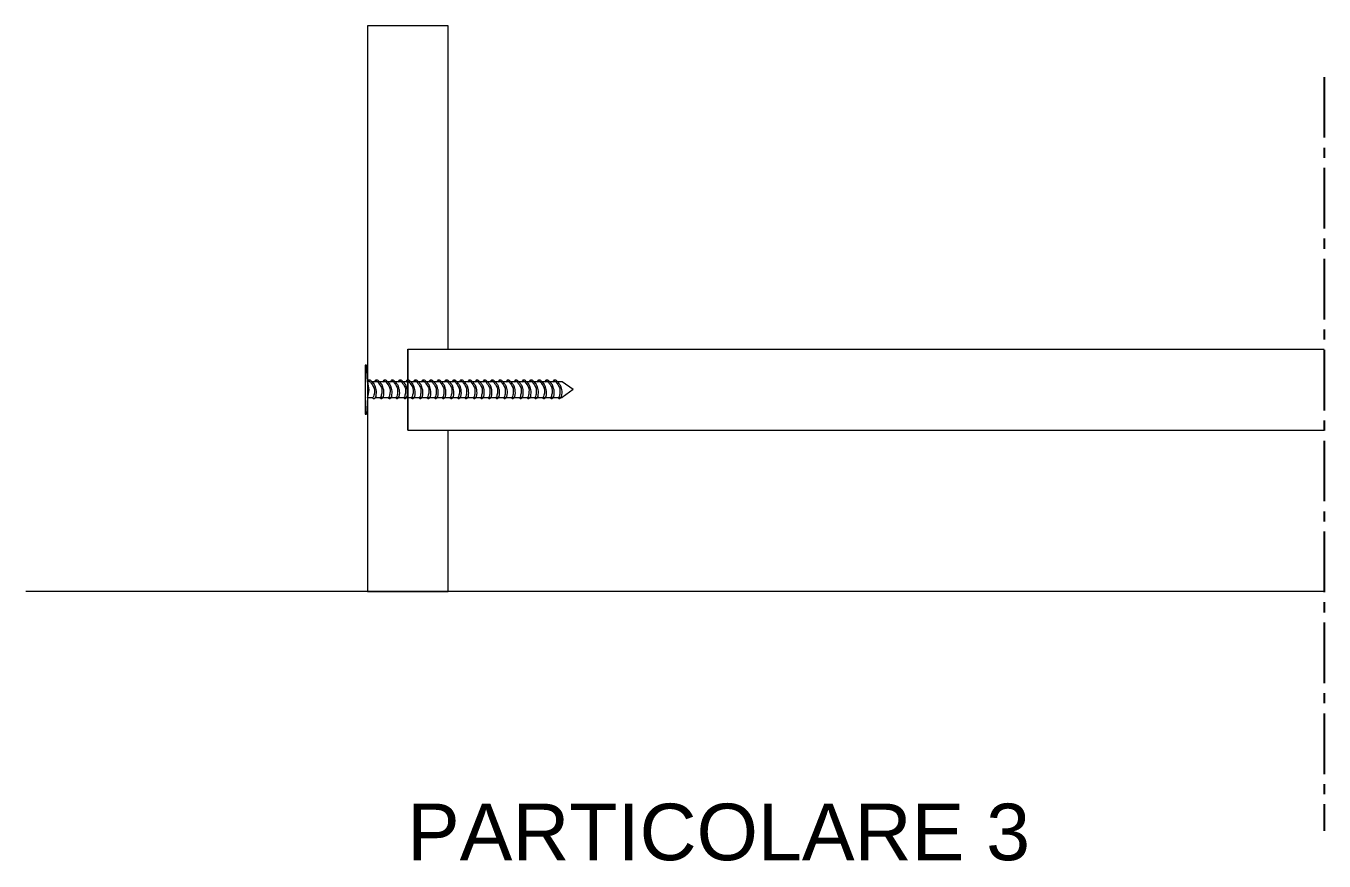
# Model space of a CAD drawing. Header units: centimetres. Extents: x 917 to 2835, y -35184 to -3253.
# Drawn here: x 916.54 to 932.61, y -3318.77 to -3308.44 of the extents above; entities that cross this region are included whole.
import ezdxf

# ---------------------------------------------------------------- set-up
doc = ezdxf.new("R2010")
doc.units = ezdxf.units.CM
doc.linetypes.add('CENTER2', pattern=[1.125, 0.75, -0.125, 0.125, -0.125])
for name, color, linetype, lineweight in [('A-SECT C-MCUT', 9, 'Continuous', 25), ('mobili', 7, 'Continuous', 20), ('viti', 3, 'Continuous', 20)]:
    doc.layers.add(name, color=color, linetype=linetype, lineweight=lineweight)
doc.layers.add('G-ANNO-TEXT', color=3, linetype='Continuous')
doc.styles.add('stile2', font='calibril.ttf', dxfattribs={"height": 0.5})

msp = doc.modelspace()

# ---------------------------------------------------------------- linework, layer by layer
at = {"layer": 'A-SECT C-MCUT', "linetype": 'CENTER2'}
msp.add_line((932.615, -3309.068), (932.615, -3318.395), dxfattribs=at)
at = {"layer": 'mobili'}
for p, q in [((920.768, -3308.436), (920.768, -3315.435)), ((921.768, -3308.436), (920.768, -3308.436)), ((921.768, -3312.436), (921.768, -3308.436)), ((921.268, -3312.436), (921.768, -3312.436)), ((921.268, -3313.436), (921.268, -3312.436)), ((921.268, -3312.436), (921.268, -3313.436)), ((921.268, -3312.436), (932.615, -3312.436)), ((921.268, -3313.436), (921.768, -3313.436)), ((921.268, -3313.436), (932.615, -3313.436)), ((921.768, -3315.435), (921.768, -3313.436)), ((932.615, -3315.435), (916.54, -3315.435)), ((920.768, -3315.435), (921.768, -3315.435))]:
    msp.add_line(p, q, dxfattribs=at)
at = {"layer": 'viti'}
for p, q in [((920.741, -3312.634), (920.741, -3313.239)), ((920.755, -3312.634), (920.741, -3312.634)), ((920.768, -3312.839), (920.755, -3312.634)), ((920.803, -3312.839), (920.768, -3312.839)), ((923.18, -3312.839), (920.824, -3312.839)), ((923.315, -3312.936), (923.18, -3312.839)), ((920.768, -3313.034), (920.755, -3313.239)), ((920.768, -3313.034), (920.835, -3313.034)), ((920.863, -3313.034), (923.18, -3313.034)), ((923.315, -3312.936), (923.18, -3313.034)), ((920.741, -3313.239), (920.755, -3313.239))]:
    msp.add_line(p, q, dxfattribs=at)
for points in [[(920.768, -3312.839), (920.771, -3312.831), (920.773, -3312.826), (920.777, -3312.821), (920.784, -3312.817), (920.789, -3312.815), (920.797, -3312.816), (920.805, -3312.82), (920.813, -3312.827), (920.82, -3312.835), (920.831, -3312.846), (920.842, -3312.859), (920.852, -3312.873), (920.86, -3312.889), (920.868, -3312.917), (920.873, -3312.934), (920.875, -3312.959), (920.876, -3312.978), (920.874, -3312.999), (920.871, -3313.023), (920.859, -3313.041), (920.85, -3313.05), (920.844, -3313.049), (920.841, -3313.047), (920.839, -3313.045), (920.837, -3313.041), (920.835, -3313.035), (920.835, -3313.034)], [(920.768, -3312.839), (920.778, -3312.834), (920.784, -3312.833), (920.791, -3312.833), (920.795, -3312.834), (920.799, -3312.835), (920.802, -3312.838), (920.807, -3312.844), (920.812, -3312.852), (920.818, -3312.862), (920.827, -3312.874), (920.837, -3312.891), (920.848, -3312.91), (920.852, -3312.924), (920.854, -3312.944), (920.854, -3312.958), (920.854, -3312.98), (920.851, -3312.992), (920.847, -3313.006), (920.844, -3313.021), (920.839, -3313.031), (920.835, -3313.034)], [(920.861, -3312.839), (920.863, -3312.831), (920.866, -3312.826), (920.87, -3312.821), (920.877, -3312.817), (920.882, -3312.815), (920.889, -3312.816), (920.898, -3312.82), (920.906, -3312.827), (920.913, -3312.835), (920.924, -3312.846), (920.934, -3312.859), (920.945, -3312.873), (920.953, -3312.889), (920.96, -3312.917), (920.966, -3312.934), (920.968, -3312.959), (920.969, -3312.978), (920.967, -3312.999), (920.963, -3313.023), (920.952, -3313.041), (920.943, -3313.05), (920.937, -3313.049), (920.934, -3313.047), (920.932, -3313.045), (920.93, -3313.041), (920.928, -3313.035), (920.927, -3313.034)], [(920.861, -3312.839), (920.871, -3312.834), (920.877, -3312.833), (920.883, -3312.833), (920.887, -3312.834), (920.891, -3312.835), (920.895, -3312.838), (920.9, -3312.844), (920.904, -3312.852), (920.911, -3312.862), (920.92, -3312.874), (920.93, -3312.891), (920.941, -3312.91), (920.945, -3312.924), (920.947, -3312.944), (920.947, -3312.958), (920.947, -3312.98), (920.944, -3312.992), (920.94, -3313.006), (920.937, -3313.021), (920.932, -3313.031), (920.927, -3313.034)], [(920.963, -3312.839), (920.965, -3312.831), (920.967, -3312.826), (920.972, -3312.821), (920.978, -3312.817), (920.984, -3312.815), (920.991, -3312.816), (920.999, -3312.82), (921.007, -3312.827), (921.014, -3312.835), (921.025, -3312.846), (921.036, -3312.859), (921.047, -3312.873), (921.055, -3312.889), (921.062, -3312.917), (921.067, -3312.934), (921.069, -3312.959), (921.07, -3312.978), (921.068, -3312.999), (921.065, -3313.023), (921.054, -3313.041), (921.044, -3313.05), (921.039, -3313.049), (921.036, -3313.047), (921.034, -3313.045), (921.031, -3313.041), (921.029, -3313.035), (921.029, -3313.034)], [(920.963, -3312.839), (920.973, -3312.834), (920.978, -3312.833), (920.985, -3312.833), (920.989, -3312.834), (920.993, -3312.835), (920.996, -3312.838), (921.001, -3312.844), (921.006, -3312.852), (921.012, -3312.862), (921.022, -3312.874), (921.032, -3312.891), (921.043, -3312.91), (921.047, -3312.924), (921.049, -3312.944), (921.049, -3312.958), (921.048, -3312.98), (921.046, -3312.992), (921.042, -3313.006), (921.038, -3313.021), (921.034, -3313.031), (921.029, -3313.034)], [(921.056, -3312.839), (921.059, -3312.831), (921.061, -3312.826), (921.065, -3312.821), (921.072, -3312.817), (921.077, -3312.815), (921.085, -3312.816), (921.093, -3312.82), (921.101, -3312.827), (921.108, -3312.835), (921.119, -3312.846), (921.129, -3312.859), (921.14, -3312.873), (921.148, -3312.889), (921.155, -3312.917), (921.161, -3312.934), (921.163, -3312.959), (921.164, -3312.978), (921.162, -3312.999), (921.159, -3313.023), (921.147, -3313.041), (921.138, -3313.05), (921.132, -3313.049), (921.129, -3313.047), (921.127, -3313.045), (921.125, -3313.041), (921.123, -3313.035), (921.122, -3313.034)], [(921.056, -3312.839), (921.066, -3312.834), (921.072, -3312.833), (921.079, -3312.833), (921.082, -3312.834), (921.086, -3312.835), (921.09, -3312.838), (921.095, -3312.844), (921.099, -3312.852), (921.106, -3312.862), (921.115, -3312.874), (921.125, -3312.891), (921.136, -3312.91), (921.14, -3312.924), (921.142, -3312.944), (921.142, -3312.958), (921.142, -3312.98), (921.139, -3312.992), (921.135, -3313.006), (921.132, -3313.021), (921.127, -3313.031), (921.122, -3313.034)], [(921.155, -3312.839), (921.157, -3312.831), (921.159, -3312.826), (921.163, -3312.821), (921.17, -3312.817), (921.175, -3312.815), (921.183, -3312.816), (921.191, -3312.82), (921.199, -3312.827), (921.206, -3312.835), (921.217, -3312.846), (921.228, -3312.859), (921.239, -3312.873), (921.246, -3312.889), (921.254, -3312.917), (921.259, -3312.934), (921.261, -3312.959), (921.262, -3312.978), (921.26, -3312.999), (921.257, -3313.023), (921.245, -3313.041), (921.236, -3313.05), (921.231, -3313.049), (921.227, -3313.047), (921.226, -3313.045), (921.223, -3313.041), (921.221, -3313.035), (921.221, -3313.034)], [(921.155, -3312.839), (921.165, -3312.834), (921.17, -3312.833), (921.177, -3312.833), (921.181, -3312.834), (921.185, -3312.835), (921.188, -3312.838), (921.193, -3312.844), (921.198, -3312.852), (921.204, -3312.862), (921.214, -3312.874), (921.224, -3312.891), (921.235, -3312.91), (921.238, -3312.924), (921.241, -3312.944), (921.24, -3312.958), (921.24, -3312.98), (921.237, -3312.992), (921.233, -3313.006), (921.23, -3313.021), (921.226, -3313.031), (921.221, -3313.034)], [(921.249, -3312.839), (921.251, -3312.831), (921.253, -3312.826), (921.257, -3312.821), (921.264, -3312.817), (921.269, -3312.815), (921.277, -3312.816), (921.285, -3312.82), (921.293, -3312.827), (921.3, -3312.835), (921.311, -3312.846), (921.322, -3312.859), (921.332, -3312.873), (921.34, -3312.889), (921.348, -3312.917), (921.353, -3312.934), (921.355, -3312.959), (921.356, -3312.978), (921.354, -3312.999), (921.351, -3313.023), (921.339, -3313.041), (921.33, -3313.05), (921.324, -3313.049), (921.321, -3313.047), (921.319, -3313.045), (921.317, -3313.041), (921.315, -3313.035), (921.315, -3313.034)], [(921.249, -3312.839), (921.258, -3312.834), (921.264, -3312.833), (921.271, -3312.833), (921.275, -3312.834), (921.279, -3312.835), (921.282, -3312.838), (921.287, -3312.844), (921.292, -3312.852), (921.298, -3312.862), (921.308, -3312.874), (921.317, -3312.891), (921.329, -3312.91), (921.332, -3312.924), (921.334, -3312.944), (921.334, -3312.958), (921.334, -3312.98), (921.331, -3312.992), (921.327, -3313.006), (921.324, -3313.021), (921.319, -3313.031), (921.315, -3313.034)], [(921.345, -3312.839), (921.347, -3312.831), (921.349, -3312.826), (921.353, -3312.821), (921.36, -3312.817), (921.365, -3312.815), (921.373, -3312.816), (921.381, -3312.82), (921.389, -3312.827), (921.396, -3312.835), (921.407, -3312.846), (921.418, -3312.859), (921.429, -3312.873), (921.436, -3312.889), (921.444, -3312.917), (921.449, -3312.934), (921.451, -3312.959), (921.452, -3312.978), (921.45, -3312.999), (921.447, -3313.023), (921.435, -3313.041), (921.426, -3313.05), (921.421, -3313.049), (921.418, -3313.047), (921.416, -3313.045), (921.413, -3313.041), (921.411, -3313.035), (921.411, -3313.034)], [(921.345, -3312.839), (921.355, -3312.834), (921.36, -3312.833), (921.367, -3312.833), (921.371, -3312.834), (921.375, -3312.835), (921.378, -3312.838), (921.383, -3312.844), (921.388, -3312.852), (921.394, -3312.862), (921.404, -3312.874), (921.414, -3312.891), (921.425, -3312.91), (921.428, -3312.924), (921.431, -3312.944), (921.431, -3312.958), (921.43, -3312.98), (921.427, -3312.992), (921.424, -3313.006), (921.42, -3313.021), (921.416, -3313.031), (921.411, -3313.034)], [(921.443, -3312.839), (921.445, -3312.831), (921.447, -3312.826), (921.452, -3312.821), (921.458, -3312.817), (921.464, -3312.815), (921.471, -3312.816), (921.479, -3312.82), (921.487, -3312.827), (921.494, -3312.835), (921.505, -3312.846), (921.516, -3312.859), (921.527, -3312.873), (921.535, -3312.889), (921.542, -3312.917), (921.547, -3312.934), (921.549, -3312.959), (921.55, -3312.978), (921.548, -3312.999), (921.545, -3313.023), (921.533, -3313.041), (921.524, -3313.05), (921.519, -3313.049), (921.516, -3313.047), (921.514, -3313.045), (921.511, -3313.041), (921.509, -3313.035), (921.509, -3313.034)], [(921.443, -3312.839), (921.453, -3312.834), (921.458, -3312.833), (921.465, -3312.833), (921.469, -3312.834), (921.473, -3312.835), (921.476, -3312.838), (921.481, -3312.844), (921.486, -3312.852), (921.492, -3312.862), (921.502, -3312.874), (921.512, -3312.891), (921.523, -3312.91), (921.527, -3312.924), (921.529, -3312.944), (921.529, -3312.958), (921.528, -3312.98), (921.526, -3312.992), (921.522, -3313.006), (921.518, -3313.021), (921.514, -3313.031), (921.509, -3313.034)], [(921.535, -3312.839), (921.537, -3312.831), (921.539, -3312.826), (921.544, -3312.821), (921.55, -3312.817), (921.556, -3312.815), (921.563, -3312.816), (921.571, -3312.82), (921.579, -3312.827), (921.586, -3312.835), (921.597, -3312.846), (921.608, -3312.859), (921.619, -3312.873), (921.627, -3312.889), (921.634, -3312.917), (921.639, -3312.934), (921.641, -3312.959), (921.642, -3312.978), (921.64, -3312.999), (921.637, -3313.023), (921.625, -3313.041), (921.616, -3313.05), (921.611, -3313.049), (921.608, -3313.047), (921.606, -3313.045), (921.603, -3313.041), (921.601, -3313.035), (921.601, -3313.034)], [(921.535, -3312.839), (921.545, -3312.834), (921.55, -3312.833), (921.557, -3312.833), (921.561, -3312.834), (921.565, -3312.835), (921.568, -3312.838), (921.573, -3312.844), (921.578, -3312.852), (921.584, -3312.862), (921.594, -3312.874), (921.604, -3312.891), (921.615, -3312.91), (921.619, -3312.924), (921.621, -3312.944), (921.621, -3312.958), (921.62, -3312.98), (921.618, -3312.992), (921.614, -3313.006), (921.61, -3313.021), (921.606, -3313.031), (921.601, -3313.034)], [(921.63, -3312.839), (921.632, -3312.831), (921.635, -3312.826), (921.639, -3312.821), (921.646, -3312.817), (921.651, -3312.815), (921.658, -3312.816), (921.667, -3312.82), (921.675, -3312.827), (921.681, -3312.835), (921.693, -3312.846), (921.703, -3312.859), (921.714, -3312.873), (921.722, -3312.889), (921.729, -3312.917), (921.734, -3312.934), (921.736, -3312.959), (921.737, -3312.978), (921.735, -3312.999), (921.732, -3313.023), (921.721, -3313.041), (921.711, -3313.05), (921.706, -3313.049), (921.703, -3313.047), (921.701, -3313.045), (921.699, -3313.041), (921.697, -3313.035), (921.696, -3313.034)], [(921.63, -3312.839), (921.64, -3312.834), (921.645, -3312.833), (921.652, -3312.833), (921.656, -3312.834), (921.66, -3312.835), (921.664, -3312.838), (921.668, -3312.844), (921.673, -3312.852), (921.68, -3312.862), (921.689, -3312.874), (921.699, -3312.891), (921.71, -3312.91), (921.714, -3312.924), (921.716, -3312.944), (921.716, -3312.958), (921.716, -3312.98), (921.713, -3312.992), (921.709, -3313.006), (921.706, -3313.021), (921.701, -3313.031), (921.696, -3313.034)], [(921.728, -3312.839), (921.73, -3312.831), (921.732, -3312.826), (921.737, -3312.821), (921.743, -3312.817), (921.749, -3312.815), (921.756, -3312.816), (921.764, -3312.82), (921.772, -3312.827), (921.779, -3312.835), (921.79, -3312.846), (921.801, -3312.859), (921.812, -3312.873), (921.82, -3312.889), (921.827, -3312.917), (921.832, -3312.934), (921.834, -3312.959), (921.835, -3312.978), (921.833, -3312.999), (921.83, -3313.023), (921.819, -3313.041), (921.809, -3313.05), (921.804, -3313.049), (921.801, -3313.047), (921.799, -3313.045), (921.796, -3313.041), (921.794, -3313.035), (921.794, -3313.034)], [(921.728, -3312.839), (921.738, -3312.834), (921.743, -3312.833), (921.75, -3312.833), (921.754, -3312.834), (921.758, -3312.835), (921.761, -3312.838), (921.766, -3312.844), (921.771, -3312.852), (921.777, -3312.862), (921.787, -3312.874), (921.797, -3312.891), (921.808, -3312.91), (921.812, -3312.924), (921.814, -3312.944), (921.814, -3312.958), (921.814, -3312.98), (921.811, -3312.992), (921.807, -3313.006), (921.803, -3313.021), (921.799, -3313.031), (921.794, -3313.034)], [(921.821, -3312.839), (921.823, -3312.831), (921.826, -3312.826), (921.83, -3312.821), (921.837, -3312.817), (921.842, -3312.815), (921.849, -3312.816), (921.857, -3312.82), (921.866, -3312.827), (921.872, -3312.835), (921.884, -3312.846), (921.894, -3312.859), (921.905, -3312.873), (921.913, -3312.889), (921.92, -3312.917), (921.925, -3312.934), (921.927, -3312.959), (921.928, -3312.978), (921.926, -3312.999), (921.923, -3313.023), (921.912, -3313.041), (921.902, -3313.05), (921.897, -3313.049), (921.894, -3313.047), (921.892, -3313.045), (921.89, -3313.041), (921.888, -3313.035), (921.887, -3313.034)], [(921.821, -3312.839), (921.831, -3312.834), (921.836, -3312.833), (921.843, -3312.833), (921.847, -3312.834), (921.851, -3312.835), (921.854, -3312.838), (921.859, -3312.844), (921.864, -3312.852), (921.871, -3312.862), (921.88, -3312.874), (921.89, -3312.891), (921.901, -3312.91), (921.905, -3312.924), (921.907, -3312.944), (921.907, -3312.958), (921.907, -3312.98), (921.904, -3312.992), (921.9, -3313.006), (921.896, -3313.021), (921.892, -3313.031), (921.887, -3313.034)], [(921.912, -3312.839), (921.914, -3312.831), (921.916, -3312.826), (921.92, -3312.821), (921.927, -3312.817), (921.932, -3312.815), (921.94, -3312.816), (921.948, -3312.82), (921.956, -3312.827), (921.963, -3312.835), (921.974, -3312.846), (921.985, -3312.859), (921.995, -3312.873), (922.003, -3312.889), (922.011, -3312.917), (922.016, -3312.934), (922.018, -3312.959), (922.019, -3312.978), (922.017, -3312.999), (922.014, -3313.023), (922.002, -3313.041), (921.993, -3313.05), (921.987, -3313.049), (921.984, -3313.047), (921.982, -3313.045), (921.98, -3313.041), (921.978, -3313.035), (921.978, -3313.034)], [(921.912, -3312.839), (921.922, -3312.834), (921.927, -3312.833), (921.934, -3312.833), (921.938, -3312.834), (921.942, -3312.835), (921.945, -3312.838), (921.95, -3312.844), (921.955, -3312.852), (921.961, -3312.862), (921.971, -3312.874), (921.98, -3312.891), (921.992, -3312.91), (921.995, -3312.924), (921.997, -3312.944), (921.997, -3312.958), (921.997, -3312.98), (921.994, -3312.992), (921.99, -3313.006), (921.987, -3313.021), (921.982, -3313.031), (921.978, -3313.034)], [(922.014, -3312.839), (922.016, -3312.831), (922.019, -3312.826), (922.023, -3312.821), (922.03, -3312.817), (922.035, -3312.815), (922.042, -3312.816), (922.051, -3312.82), (922.059, -3312.827), (922.066, -3312.835), (922.077, -3312.846), (922.087, -3312.859), (922.098, -3312.873), (922.106, -3312.889), (922.113, -3312.917), (922.119, -3312.934), (922.121, -3312.959), (922.122, -3312.978), (922.12, -3312.999), (922.116, -3313.023), (922.105, -3313.041), (922.096, -3313.05), (922.09, -3313.049), (922.087, -3313.047), (922.085, -3313.045), (922.083, -3313.041), (922.081, -3313.035), (922.08, -3313.034)], [(922.014, -3312.839), (922.024, -3312.834), (922.03, -3312.833), (922.036, -3312.833), (922.04, -3312.834), (922.044, -3312.835), (922.048, -3312.838), (922.053, -3312.844), (922.057, -3312.852), (922.064, -3312.862), (922.073, -3312.874), (922.083, -3312.891), (922.094, -3312.91), (922.098, -3312.924), (922.1, -3312.944), (922.1, -3312.958), (922.1, -3312.98), (922.097, -3312.992), (922.093, -3313.006), (922.09, -3313.021), (922.085, -3313.031), (922.08, -3313.034)], [(922.104, -3312.839), (922.107, -3312.831), (922.109, -3312.826), (922.113, -3312.821), (922.12, -3312.817), (922.125, -3312.815), (922.133, -3312.816), (922.141, -3312.82), (922.149, -3312.827), (922.156, -3312.835), (922.167, -3312.846), (922.178, -3312.859), (922.188, -3312.873), (922.196, -3312.889), (922.204, -3312.917), (922.209, -3312.934), (922.211, -3312.959), (922.212, -3312.978), (922.21, -3312.999), (922.207, -3313.023), (922.195, -3313.041), (922.186, -3313.05), (922.18, -3313.049), (922.177, -3313.047), (922.175, -3313.045), (922.173, -3313.041), (922.171, -3313.035), (922.171, -3313.034)], [(922.104, -3312.839), (922.114, -3312.834), (922.12, -3312.833), (922.127, -3312.833), (922.131, -3312.834), (922.135, -3312.835), (922.138, -3312.838), (922.143, -3312.844), (922.148, -3312.852), (922.154, -3312.862), (922.163, -3312.874), (922.173, -3312.891), (922.184, -3312.91), (922.188, -3312.924), (922.19, -3312.944), (922.19, -3312.958), (922.19, -3312.98), (922.187, -3312.992), (922.183, -3313.006), (922.18, -3313.021), (922.175, -3313.031), (922.171, -3313.034)], [(922.2, -3312.839), (922.202, -3312.831), (922.204, -3312.826), (922.209, -3312.821), (922.215, -3312.817), (922.221, -3312.815), (922.228, -3312.816), (922.236, -3312.82), (922.244, -3312.827), (922.251, -3312.835), (922.262, -3312.846), (922.273, -3312.859), (922.284, -3312.873), (922.292, -3312.889), (922.299, -3312.917), (922.304, -3312.934), (922.306, -3312.959), (922.307, -3312.978), (922.305, -3312.999), (922.302, -3313.023), (922.291, -3313.041), (922.281, -3313.05), (922.276, -3313.049), (922.273, -3313.047), (922.271, -3313.045), (922.268, -3313.041), (922.266, -3313.035), (922.266, -3313.034)], [(922.2, -3312.839), (922.21, -3312.834), (922.215, -3312.833), (922.222, -3312.833), (922.226, -3312.834), (922.23, -3312.835), (922.233, -3312.838), (922.238, -3312.844), (922.243, -3312.852), (922.249, -3312.862), (922.259, -3312.874), (922.269, -3312.891), (922.28, -3312.91), (922.284, -3312.924), (922.286, -3312.944), (922.286, -3312.958), (922.286, -3312.98), (922.283, -3312.992), (922.279, -3313.006), (922.275, -3313.021), (922.271, -3313.031), (922.266, -3313.034)], [(922.294, -3312.839), (922.296, -3312.831), (922.298, -3312.826), (922.303, -3312.821), (922.31, -3312.817), (922.315, -3312.815), (922.322, -3312.816), (922.33, -3312.82), (922.338, -3312.827), (922.345, -3312.835), (922.356, -3312.846), (922.367, -3312.859), (922.378, -3312.873), (922.386, -3312.889), (922.393, -3312.917), (922.398, -3312.934), (922.4, -3312.959), (922.401, -3312.978), (922.399, -3312.999), (922.396, -3313.023), (922.385, -3313.041), (922.375, -3313.05), (922.37, -3313.049), (922.367, -3313.047), (922.365, -3313.045), (922.362, -3313.041), (922.36, -3313.035), (922.36, -3313.034)], [(922.294, -3312.839), (922.304, -3312.834), (922.309, -3312.833), (922.316, -3312.833), (922.32, -3312.834), (922.324, -3312.835), (922.327, -3312.838), (922.332, -3312.844), (922.337, -3312.852), (922.343, -3312.862), (922.353, -3312.874), (922.363, -3312.891), (922.374, -3312.91), (922.378, -3312.924), (922.38, -3312.944), (922.38, -3312.958), (922.38, -3312.98), (922.377, -3312.992), (922.373, -3313.006), (922.369, -3313.021), (922.365, -3313.031), (922.36, -3313.034)], [(922.39, -3312.839), (922.392, -3312.831), (922.395, -3312.826), (922.399, -3312.821), (922.406, -3312.817), (922.411, -3312.815), (922.418, -3312.816), (922.427, -3312.82), (922.435, -3312.827), (922.442, -3312.835), (922.453, -3312.846), (922.463, -3312.859), (922.474, -3312.873), (922.482, -3312.889), (922.489, -3312.917), (922.495, -3312.934), (922.497, -3312.959), (922.498, -3312.978), (922.496, -3312.999), (922.492, -3313.023), (922.481, -3313.041), (922.472, -3313.05), (922.466, -3313.049), (922.463, -3313.047), (922.461, -3313.045), (922.459, -3313.041), (922.457, -3313.035), (922.456, -3313.034)], [(922.39, -3312.839), (922.4, -3312.834), (922.406, -3312.833), (922.412, -3312.833), (922.416, -3312.834), (922.42, -3312.835), (922.424, -3312.838), (922.429, -3312.844), (922.433, -3312.852), (922.44, -3312.862), (922.449, -3312.874), (922.459, -3312.891), (922.47, -3312.91), (922.474, -3312.924), (922.476, -3312.944), (922.476, -3312.958), (922.476, -3312.98), (922.473, -3312.992), (922.469, -3313.006), (922.466, -3313.021), (922.461, -3313.031), (922.456, -3313.034)], [(922.489, -3312.839), (922.491, -3312.831), (922.494, -3312.826), (922.498, -3312.821), (922.505, -3312.817), (922.51, -3312.815), (922.517, -3312.816), (922.525, -3312.82), (922.534, -3312.827), (922.54, -3312.835), (922.552, -3312.846), (922.562, -3312.859), (922.573, -3312.873), (922.581, -3312.889), (922.588, -3312.917), (922.593, -3312.934), (922.595, -3312.959), (922.596, -3312.978), (922.594, -3312.999), (922.591, -3313.023), (922.58, -3313.041), (922.57, -3313.05), (922.565, -3313.049), (922.562, -3313.047), (922.56, -3313.045), (922.558, -3313.041), (922.556, -3313.035), (922.555, -3313.034)], [(922.489, -3312.839), (922.499, -3312.834), (922.504, -3312.833), (922.511, -3312.833), (922.515, -3312.834), (922.519, -3312.835), (922.522, -3312.838), (922.527, -3312.844), (922.532, -3312.852), (922.539, -3312.862), (922.548, -3312.874), (922.558, -3312.891), (922.569, -3312.91), (922.573, -3312.924), (922.575, -3312.944), (922.575, -3312.958), (922.575, -3312.98), (922.572, -3312.992), (922.568, -3313.006), (922.564, -3313.021), (922.56, -3313.031), (922.555, -3313.034)], [(922.587, -3312.839), (922.59, -3312.831), (922.592, -3312.826), (922.596, -3312.821), (922.603, -3312.817), (922.608, -3312.815), (922.616, -3312.816), (922.624, -3312.82), (922.632, -3312.827), (922.639, -3312.835), (922.65, -3312.846), (922.661, -3312.859), (922.671, -3312.873), (922.679, -3312.889), (922.687, -3312.917), (922.692, -3312.934), (922.694, -3312.959), (922.695, -3312.978), (922.693, -3312.999), (922.69, -3313.023), (922.678, -3313.041), (922.669, -3313.05), (922.663, -3313.049), (922.66, -3313.047), (922.658, -3313.045), (922.656, -3313.041), (922.654, -3313.035), (922.654, -3313.034)], [(922.587, -3312.839), (922.597, -3312.834), (922.603, -3312.833), (922.61, -3312.833), (922.614, -3312.834), (922.618, -3312.835), (922.621, -3312.838), (922.626, -3312.844), (922.631, -3312.852), (922.637, -3312.862), (922.646, -3312.874), (922.656, -3312.891), (922.667, -3312.91), (922.671, -3312.924), (922.673, -3312.944), (922.673, -3312.958), (922.673, -3312.98), (922.67, -3312.992), (922.666, -3313.006), (922.663, -3313.021), (922.658, -3313.031), (922.654, -3313.034)], [(922.684, -3312.839), (922.686, -3312.831), (922.688, -3312.826), (922.692, -3312.821), (922.699, -3312.817), (922.704, -3312.815), (922.712, -3312.816), (922.72, -3312.82), (922.728, -3312.827), (922.735, -3312.835), (922.746, -3312.846), (922.757, -3312.859), (922.768, -3312.873), (922.775, -3312.889), (922.783, -3312.917), (922.788, -3312.934), (922.79, -3312.959), (922.791, -3312.978), (922.789, -3312.999), (922.786, -3313.023), (922.774, -3313.041), (922.765, -3313.05), (922.759, -3313.049), (922.756, -3313.047), (922.754, -3313.045), (922.752, -3313.041), (922.75, -3313.035), (922.75, -3313.034)], [(922.684, -3312.839), (922.694, -3312.834), (922.699, -3312.833), (922.706, -3312.833), (922.71, -3312.834), (922.714, -3312.835), (922.717, -3312.838), (922.722, -3312.844), (922.727, -3312.852), (922.733, -3312.862), (922.743, -3312.874), (922.753, -3312.891), (922.764, -3312.91), (922.767, -3312.924), (922.77, -3312.944), (922.769, -3312.958), (922.769, -3312.98), (922.766, -3312.992), (922.762, -3313.006), (922.759, -3313.021), (922.754, -3313.031), (922.75, -3313.034)], [(922.775, -3312.839), (922.777, -3312.831), (922.779, -3312.826), (922.783, -3312.821), (922.79, -3312.817), (922.795, -3312.815), (922.803, -3312.816), (922.811, -3312.82), (922.819, -3312.827), (922.826, -3312.835), (922.837, -3312.846), (922.848, -3312.859), (922.858, -3312.873), (922.866, -3312.889), (922.874, -3312.917), (922.879, -3312.934), (922.881, -3312.959), (922.882, -3312.978), (922.88, -3312.999), (922.877, -3313.023), (922.865, -3313.041), (922.856, -3313.05), (922.85, -3313.049), (922.847, -3313.047), (922.845, -3313.045), (922.843, -3313.041), (922.841, -3313.035), (922.841, -3313.034)], [(922.775, -3312.839), (922.785, -3312.834), (922.79, -3312.833), (922.797, -3312.833), (922.801, -3312.834), (922.805, -3312.835), (922.808, -3312.838), (922.813, -3312.844), (922.818, -3312.852), (922.824, -3312.862), (922.834, -3312.874), (922.843, -3312.891), (922.855, -3312.91), (922.858, -3312.924), (922.86, -3312.944), (922.86, -3312.958), (922.86, -3312.98), (922.857, -3312.992), (922.853, -3313.006), (922.85, -3313.021), (922.845, -3313.031), (922.841, -3313.034)], [(922.874, -3312.839), (922.877, -3312.831), (922.879, -3312.826), (922.883, -3312.821), (922.89, -3312.817), (922.895, -3312.815), (922.903, -3312.816), (922.911, -3312.82), (922.919, -3312.827), (922.926, -3312.835), (922.937, -3312.846), (922.948, -3312.859), (922.958, -3312.873), (922.966, -3312.889), (922.974, -3312.917), (922.979, -3312.934), (922.981, -3312.959), (922.982, -3312.978), (922.98, -3312.999), (922.977, -3313.023), (922.965, -3313.041), (922.956, -3313.05), (922.95, -3313.049), (922.947, -3313.047), (922.945, -3313.045), (922.943, -3313.041), (922.941, -3313.035), (922.941, -3313.034)], [(922.874, -3312.839), (922.884, -3312.834), (922.89, -3312.833), (922.897, -3312.833), (922.901, -3312.834), (922.905, -3312.835), (922.908, -3312.838), (922.913, -3312.844), (922.918, -3312.852), (922.924, -3312.862), (922.933, -3312.874), (922.943, -3312.891), (922.954, -3312.91), (922.958, -3312.924), (922.96, -3312.944), (922.96, -3312.958), (922.96, -3312.98), (922.957, -3312.992), (922.953, -3313.006), (922.95, -3313.021), (922.945, -3313.031), (922.941, -3313.034)], [(922.971, -3312.839), (922.973, -3312.831), (922.975, -3312.826), (922.979, -3312.821), (922.986, -3312.817), (922.991, -3312.815), (922.999, -3312.816), (923.007, -3312.82), (923.015, -3312.827), (923.022, -3312.835), (923.033, -3312.846), (923.044, -3312.859), (923.055, -3312.873), (923.062, -3312.889), (923.07, -3312.917), (923.075, -3312.934), (923.077, -3312.959), (923.078, -3312.978), (923.076, -3312.999), (923.073, -3313.023), (923.061, -3313.041), (923.052, -3313.05), (923.046, -3313.049), (923.043, -3313.047), (923.041, -3313.045), (923.039, -3313.041), (923.037, -3313.035), (923.037, -3313.034)], [(922.971, -3312.839), (922.981, -3312.834), (922.986, -3312.833), (922.993, -3312.833), (922.997, -3312.834), (923.001, -3312.835), (923.004, -3312.838), (923.009, -3312.844), (923.014, -3312.852), (923.02, -3312.862), (923.03, -3312.874), (923.039, -3312.891), (923.051, -3312.91), (923.054, -3312.924), (923.057, -3312.944), (923.056, -3312.958), (923.056, -3312.98), (923.053, -3312.992), (923.049, -3313.006), (923.046, -3313.021), (923.041, -3313.031), (923.037, -3313.034)], [(923.067, -3312.839), (923.07, -3312.831), (923.072, -3312.826), (923.076, -3312.821), (923.083, -3312.817), (923.088, -3312.815), (923.096, -3312.816), (923.104, -3312.82), (923.112, -3312.827), (923.119, -3312.835), (923.13, -3312.846), (923.14, -3312.859), (923.151, -3312.873), (923.159, -3312.889), (923.166, -3312.917), (923.172, -3312.934), (923.174, -3312.959), (923.175, -3312.978), (923.173, -3312.999), (923.169, -3313.023), (923.158, -3313.041), (923.149, -3313.05), (923.143, -3313.049), (923.14, -3313.047), (923.138, -3313.045), (923.136, -3313.041), (923.134, -3313.035), (923.133, -3313.034)], [(923.067, -3312.839), (923.077, -3312.834), (923.083, -3312.833), (923.09, -3312.833), (923.093, -3312.834), (923.097, -3312.835), (923.101, -3312.838), (923.106, -3312.844), (923.11, -3312.852), (923.117, -3312.862), (923.126, -3312.874), (923.136, -3312.891), (923.147, -3312.91), (923.151, -3312.924), (923.153, -3312.944), (923.153, -3312.958), (923.153, -3312.98), (923.15, -3312.992), (923.146, -3313.006), (923.143, -3313.021), (923.138, -3313.031), (923.133, -3313.034)]]:
    msp.add_lwpolyline(points, dxfattribs=at)
msp.add_arc((920.55, -3312.937), 0.239, 335.9367, 24.0633, dxfattribs=at)

# ---------------------------------------------------------------- texts
at = {"layer": 'G-ANNO-TEXT', "insert": (921.259, -3318.06), "char_height": 0.7, "attachment_point": 1, "style": 'stile2'}
msp.add_mtext_dynamic_manual_height_columns('{\\fArial|b0|i0|c0|p34;PARTICOLARE 3}', width=9.80954, gutter_width=2.5, heights=[0], dxfattribs=at)

doc.saveas('drawing.dxf')
